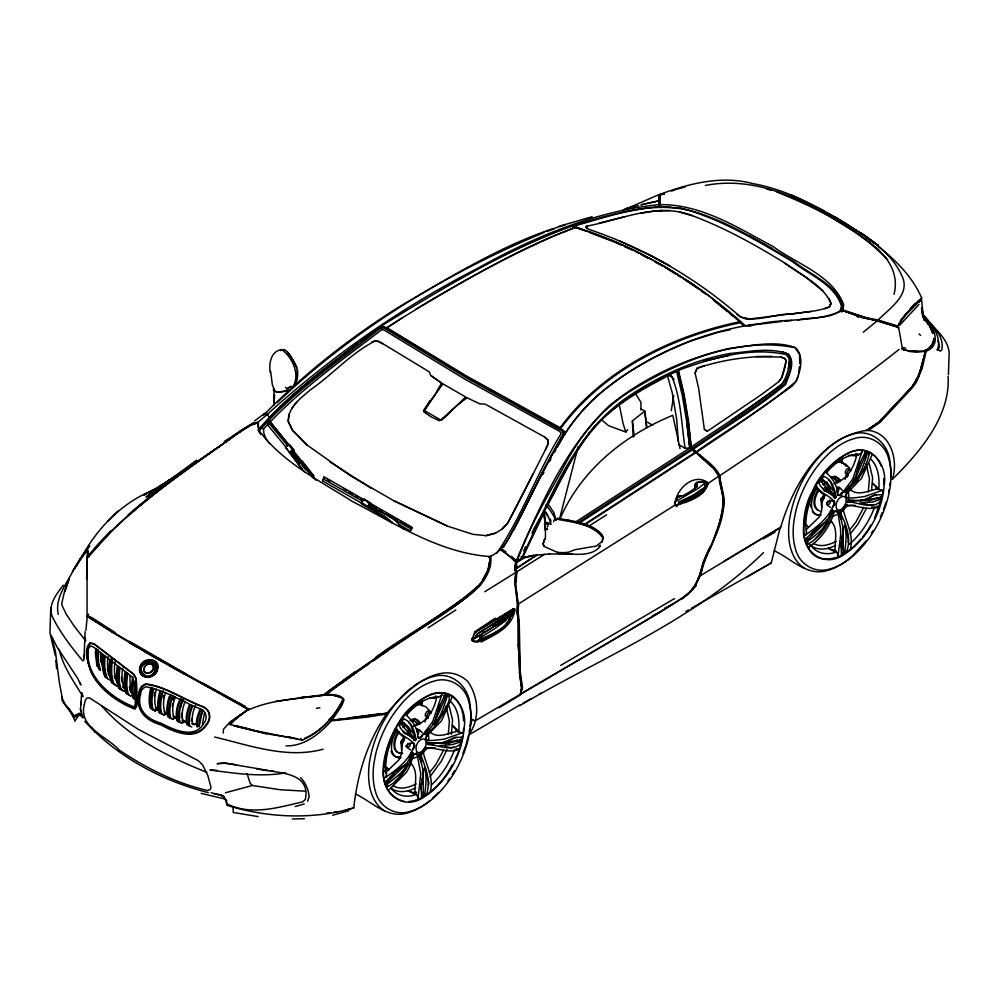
<?xml version="1.0" encoding="UTF-8"?>
<svg xmlns="http://www.w3.org/2000/svg" width="999" height="999" viewBox="0 0 999 999"><rect width="100%" height="100%" fill="white"/><g stroke="black" fill="none" stroke-linecap="round" stroke-linejoin="round"><path stroke-width="1.5" d="M86.651 579.233L87 558.104L111.601 531.281M670.254 206.893L659.49 206.568L659.015 204.62C594.393 211.363 533.478 237.175 477.197 268.544C401.286 307.492 331.106 356.556 267.882 413.836L258.354 421.965L258.354 425.749M488.836 563.973L490.197 560.264L490.197 556.48C501.66 551.198 508.204 540.147 513.586 529.258C539.235 483.054 557.692 430.169 598.563 394.568C644.655 356.156 701.435 330.731 761.088 323.501C787.662 318.144 817.706 322.415 842.244 310.402L866.033 318.444L877.222 320.791L898.638 327.31L902.085 346.928L903.608 349.85M518.444 648.801L518.306 622.589L517.107 611.688L517.919 604.058L515.209 583.079L516.108 572.265L514.922 569.393L515.934 561.351L500.786 549.188L501.198 550.661M412.737 752.809C409.165 766.383 400.974 779.62 388.199 786.375L387.45 786.388L386.476 780.843L394.83 772.19L406.406 764.16L412.737 752.809L411.775 752.447L411.076 753.708L412.337 754.432L411.675 753.109L412.737 753.396L411.775 752.447L412.475 752.572M832.766 510.314C829.182 523.888 820.991 537.125 808.228 543.868L807.479 543.881L806.505 538.336L814.847 529.682L826.423 521.665L832.766 510.314L831.805 509.94L832.367 511.925L830.731 510.988L832.367 511.925M386.513 771.79L399.175 759.602L401.573 753.571L401.96 744.717L404.882 738.298L395.979 730.531M659.79 206.93L659.802 204.171M806.53 529.283L819.192 517.095L821.59 511.076L821.99 502.222L824.899 495.804L816.008 488.036M545.417 537.937L545.466 531.331M156.581 666.957L155.682 666.645L155.644 667.757A7.118 5.682 -40.3 0 0 156.094 667.719C157.717 668.993 153.359 669.193 154.046 667.719A8.666 6.931 -40.3 0 1 155.407 667.195L156.593 667.182M419.98 754.957L421.291 756.068L419.405 756.743L419.118 755.456L420.579 756.056L422.315 761.138L420.916 761.95L419.105 756.231L419.555 754.894L421.178 755.544L426.386 770.454L428.858 782.904L427.048 793.618L421.728 797.177L420.941 787.474L423.476 772.14L419.867 756.293L419.98 754.957L421.178 755.544M129.87 676.098L130.382 690.496L131.656 693.144M156.518 666.583C154.42 666.171 153.047 666.77 156.443 665.809C149.887 693.194 126.798 657.929 153.834 661.763M156.706 668.181L156.069 664.198L153.646 661.525M85.34 640.983L85.415 637.936M146.766 664.26L146.041 662.012A24.888 19.905 -40.3 0 1 147.253 661.488A14.398 11.513 -40.3 0 0 147.665 661.326L148.464 661.525L147.74 661.713A24.888 19.905 -40.3 0 0 146.291 662.325L146.766 664.26A24.938 19.93 -40.3 0 0 147.328 664.023C150.562 657.879 147.902 665.047 146.903 662.799A19.968 15.959 -40.3 0 1 146.965 661.9M148.264 662.637C145.142 663.786 152.11 662.162 147.078 663.723A24.938 19.93 -40.3 0 1 146.516 663.948L146.441 663.686M429.333 743.069L428.309 742.719L428.921 744.854L429.333 743.069L427.709 742.844L443.456 742.769L454.97 737.462L462.025 737.225L460.589 743.83C452.185 752.235 437.662 745.029 427.435 744.005M948.413 374.613L949.025 356.755C950.573 342.27 938.098 331.606 928.833 322.215M133.966 682.379L134.191 696.703L135.29 699.437M134.703 682.841L134.915 697.177M87.75 553.508L87.974 551.261L86.713 552.122L87.974 551.261L87.338 557.38L87.562 550.299L78.684 561.288L73.089 570.791C66.309 584.14 54.733 598.401 58.229 614.373M474.6 632.954L472.052 638.848L472.44 640.921C481.506 645.666 479.17 634.815 484.14 631.505M417.982 798.85L420.754 773.713L416.945 753.471L415.197 753.558L413.399 755.519L409.265 767.22L406.268 772.564L389.098 789.759M837.999 556.356L840.708 534.602L840.496 528.259L837.637 511.75L835.214 511.051L832.529 513.449L833.753 511.963L836.962 510.976M273.988 405.182L274.413 395.267L274.313 394.617L274.076 404.483L274.413 395.267L273.364 389.248M156.756 667.282A24.888 19.905 -40.3 0 1 156.693 668.481L155.794 668.294A40.085 32.043 -40.3 0 1 154.845 668.468L154.221 668.556A24.938 19.93 -40.3 0 1 154.246 668.019L154.408 666.37L156.443 665.809M849.35 225.712C819.38 207.355 787.774 189.91 752.796 183.591C721.528 175.225 689.672 183.416 660.164 194.243L660.364 206.593L680.494 208.142M80.907 704.745L81.406 695.554M481.206 641.995C495.067 634.415 512.125 627.734 514.86 609.952L513.886 608.753L508.429 622.527L504.445 627.085L483.029 640.109L478.796 641.246L472.44 640.921L472.052 638.848L474.562 637.986L477.722 633.378L513.761 611.026L511.913 615.122L497.49 624.3M423.039 783.99L423.214 781.131M428.171 785.002L428.184 780.968L424.625 767.594C427.135 776.485 425.724 785.988 424.65 795.004L422.952 792.219M848.188 542.507L848.213 538.461L844.654 525.087C847.164 533.99 845.753 543.481 844.667 552.497L841.483 554.345L840.958 544.979L843.493 529.645L839.585 512.4L839.997 514.335M430.369 791.695C434.078 777.247 425.686 764.297 422.889 750.948L424.95 747.926C436.088 746.965 448.276 754.058 459.24 749.262M850.399 549.2C854.095 534.74 845.716 521.803 842.919 508.441L844.967 505.432C856.118 504.47 868.306 511.563 879.27 506.768M471.978 640.059L472.052 638.848L472.789 640.621M223.277 733.066L223.376 729.37L230.419 721.653L248.376 709.327L156.443 658.391L114.41 633.578L87.275 616.308L85.902 630.294M922.452 315.572C931.792 324.438 944.842 335.939 941.695 350.162L940.434 351.124L937.686 349.762C941.383 336.114 932.079 323.401 922.414 314.66M50.762 607.642L49.95 633.016L55.32 655.519M85.052 631.643L84.091 657.617M181.368 717.582L181.668 713.373M799.487 354.395L795.004 347.427C773.651 340.022 750.174 346.116 728.446 348.589C685.227 358.529 643.918 377.56 609.452 405.631C565.022 447.639 540.022 506.243 515.934 561.351L514.697 569.442L515.884 572.39C512.962 584.59 518.056 596.74 517.157 608.728M678.483 444.468L685.089 448.276L690.009 447.952L692.694 449.662L713.885 468.369L719.08 475.974L708.516 483.104C694.03 471.503 675.012 489.71 674.974 505.119L518.706 603.771L518.006 611.126L519.218 622.04L520.292 671.99L522.477 687.774L520.616 694.005L521.928 687.811L519.742 672.077L518.668 622.127L517.457 611.226L518.169 603.908L515.496 582.879L516.396 572.077L515.172 569.243L515.934 561.351M516.058 582.617L516.883 571.753L515.584 568.868L536.063 555.169M521.253 556.543L521.441 557.392L523.139 557.554L533.928 555.357L524.113 557.692L523.001 556.718L543.943 512.949L544.093 511.076C561.563 481.268 574.3 447.927 598.276 422.477C620.729 400.524 647.689 383.391 676.523 371.116L682.267 395.342L686.875 422.827L689.785 447.989L575.511 522.077M557.38 447.202L564.71 434.24L564.373 431.518L563.074 430.332L467.145 377.06L386.438 328.134L380.669 326.411L361.039 340.821M81.081 711.6L80.432 709.028L81.319 701.485M422.127 705.843L422.327 700.174M463.136 733.616L463.598 728.421M722.427 509.752C725.686 498.114 719.255 487.4 719.08 475.974M842.145 463.336L842.357 457.679M154.333 696.34L154.683 692.394M191.321 721.428L191.583 718.656M95.829 648.413L95.38 653.084L97.065 666.508M96.578 648.738L96.716 660.514L98.676 668.93M97.577 649.787L97.727 661.563L99.675 669.979M98.327 650.112L98.464 661.887L100.424 670.304M163.374 698.076L163.624 695.491M428.833 739.372L428.284 733.116M798.713 372.689L799.387 366.758M799.724 363.786L799.675 355.632M848.85 496.865L848.301 490.609M83.816 660.114L84.44 654.657M414.96 740.584L414.11 739.784C415.172 735.714 417.107 742.12 414.248 739.847L415.934 739.485L414.086 738.773L415.06 738.386L414.76 736.95L411.688 735.164L405.769 725.286L400.661 720.816L399.925 721.827M820.679 478.309L825.798 482.792L831.717 492.669L834.789 494.455L835.089 495.891L833.89 496.953L834.864 497.914L834.14 497.29C835.676 493.056 836.775 500.399 833.89 496.953L834.615 495.904L835.938 496.341C834.465 488.586 832.042 479.37 823.725 476.348C810.414 485.776 830.469 491.57 834.989 498.089M148.239 662.737L147.902 662.3M289.161 414.073L288.261 421.491L292.37 430.094L307.13 445.067L350.075 475.474L393.981 500.836L447.577 526.161L472.852 534.315L486.026 535.676L495.442 533.166L502.01 529.183L507.717 523.039L515.709 508.204L545.454 449.65L548.101 444.006L547.802 439.997L544.805 437.1L485.102 404.083L479.982 403.908L467.057 397.802L464.56 398.264L441.595 419.967L438.836 420.542L431.056 416.845L424.313 412.15L424.138 409.877L441.783 385.114L441.608 383.092L430.781 375.487L429.22 371.815L379.145 341.458L375.786 340.684C351.511 352.547 332.754 374.475 310.502 389.747C300.899 398.176 287.887 407.13 288.261 421.491L292.357 430.094L307.13 445.079M102.647 654.557C101.773 661.987 101.948 670.142 105.02 677.035M103.397 654.919C102.522 662.349 102.685 670.516 105.769 677.397M104.42 655.918C103.546 663.348 103.696 671.515 106.806 678.396M506.568 618.081L512.599 613.998L513.761 611.026L513.074 611.5C509.977 611.276 480.257 631.98 499.35 623.975C503.334 619.243 515.571 617.195 513.124 608.99L513.886 608.753L476.461 631.568L473.988 634.69M105.17 656.281C104.283 663.711 104.458 671.865 107.542 678.758L110.102 680.119M385.277 777.497C397.49 769.355 410.302 759.153 414.597 744.58C410.177 738.111 401.099 736.3 396.828 729.357L396.303 729.445M805.294 535.002C817.507 526.86 830.331 516.645 834.615 502.085C830.206 495.604 821.128 493.793 816.857 486.85L816.333 486.95M448.289 734.465L449.388 721.116L446.803 709.327M451.336 734.377L452.584 720.142L449.188 706.206M868.306 491.97L869.405 478.621L866.832 466.82M871.565 490.409L872.614 477.634L869.217 463.698M296.179 383.778L297.565 369.892M296.179 381.556C300.886 370.492 293.694 360.676 287.45 352.235M109.678 660.451C108.704 667.807 108.704 675.898 111.676 682.767M112.238 662.175C111.251 669.517 111.264 677.622 114.223 684.49M172.303 706.33L172.665 703.783M202.372 724.013L204.558 712.774M221.141 795.291L223.963 797.202L226.024 800.624L226.923 805.294C267.57 817.906 312.712 819.954 353.771 807.904C357.317 774.3 367.682 740.996 387.063 713.174C404.42 692.307 440.272 656.418 467.732 681.418C478.521 696.503 480.207 718.855 469.255 734.065M156.256 667.832L153.971 668.306M199.425 725.599L201.573 714.385L203.234 710.426M422.777 752.846L423.938 749.337L426.935 747.614L422.777 753.721M696.902 487.437L696.59 482.492L694.73 484.615L694.954 488.374M842.794 510.352L843.968 506.843L846.965 505.119L842.806 511.226M678.284 504.895C688.91 500.624 706.468 496.54 707.429 482.829L702.085 481.506L696.59 482.492M421.453 796.84L427.048 793.618M841.483 554.345L846.315 551.735C852.147 539.735 845.841 523.226 840.009 512.462L841.32 513.561L839.585 513.786L840.609 513.561L842.344 518.643L840.946 519.455L839.809 515.546M671.278 410.676L673.738 395.442M525.524 557.08L516.545 562.699L515.734 562.312L521.341 558.628C549.35 500.736 573.039 433.541 628.796 396.178C659.44 375.774 693.418 360.002 729.832 353.484C748.988 351.848 769.754 346.965 788.336 354.046C795.903 362.724 788.773 375.287 785.626 384.465C756.842 408.741 723.763 427.847 692.944 449.5L691.433 446.915C722.015 425.674 754.37 406.481 783.154 382.879C786.725 375.187 790.646 366.071 788.773 357.505L786.463 354.657C750.599 346.528 712.275 357.954 678.483 370.267L676.523 371.116L678.471 370.267L684.128 394.443L688.623 421.878L691.221 447.739L714.123 468.206L719.317 475.811L723.601 499.7L722.776 509.265L718.356 526.985L712.025 544.243L703.521 562.112L700.099 575.861L695.366 585.864L689.685 592.057L681.63 598.638L659.215 612.762L475.049 720.928L472.34 719.392L470.129 725.923M788.311 368.868L789.597 361.039M119.293 667.394C118.119 674.587 117.857 682.554 120.592 689.385L123.764 691.096L125.687 689.922M426.511 794.417L426.66 793.531M842.632 534.315L842.644 548.638L844.667 552.497L846.69 551.036M117.37 666.121C116.196 673.314 115.934 681.281 118.669 688.111L123.764 691.096M118.107 666.52C116.945 673.726 116.671 681.693 119.418 688.523L121.841 689.822M120.03 667.807C118.869 674.999 118.606 682.966 121.329 689.797M180.931 706.243L181.368 703.758M462.662 736.3L460.027 747.202M882.691 493.806L883.166 491.108M469.105 731.992L469.642 729.145M553.696 521.778L554.045 519.955L556.056 518.956C571.928 522.477 592.919 523.389 602.822 537.999L602.522 541.058L596.428 546.016L575.149 549.662L568.394 552.26L563.174 552.659L557.592 552.459L544.08 546.453L543.106 543.956L544.093 539.959L545.454 538.486M888.598 492.345L889.135 489.498M125.15 671.703C123.851 678.708 123.389 686.538 126.011 693.256L129.146 694.917L128.409 694.467M125.886 672.14C124.6 679.158 124.126 686.975 126.736 693.693M127.135 672.939C125.837 679.944 125.387 687.774 127.984 694.492L131.131 696.153L130.382 695.704M127.872 673.388C126.573 680.394 126.111 688.211 128.721 694.929M156.331 669.805L156.493 665.084L155.432 663.099M154.258 661.675C143.631 659.69 153.484 659.877 156.019 663.199C159.753 668.618 155.02 675.886 149.013 676.897M363.886 504.47L322.615 480.969L324.188 476.86L411.625 527.035L412.063 528.034L410.339 531.031L398.726 524.375M678.009 504.645L675.861 505.169L674.837 502.897L677.472 496.828L683.204 495.554L690.384 491.545L696.216 487.275L697.265 485.114L694.73 484.615M894.03 294.393C903.583 255.507 857.879 234.528 831.268 217.345C793.768 194.768 749.874 176.711 705.356 185.452M410.339 531.031L411.625 527.035M421.116 785.039L421.653 782.342M422.19 779.632L422.727 776.922M157.43 667.682C156.693 677.172 143.119 677.909 151.349 675.873A8.504 6.856 -44.3 0 0 156.806 670.029C158.354 666.271 156.306 661.613 152.11 661.001M270.217 372.44C268.756 363.524 270.854 350.936 281.693 349.625C292.62 357.18 300.924 375.924 292.307 387.45L290.821 386.426L286.85 388.911L285.514 387.25M399.175 725.499L403.696 718.855C412.025 721.877 414.435 731.081 415.909 738.835L414.947 738.823L415.259 740.471L414.248 739.847L414.835 740.421C409.94 734.352 392.407 728.758 402.834 719.13L403.696 718.855M819.205 483.004L823.725 476.348M385.764 777.534L386.625 773.563L384.902 771.253M805.793 535.039L806.655 531.056M132.867 676.748C131.406 683.703 130.769 691.495 133.229 698.251L135.602 699.512M133.279 678.696C132.168 685.202 131.593 692.457 133.953 698.713M107.967 656.743C107.043 663.361 107.405 670.953 110.427 676.997M413.074 756.056L413.636 753.633M707.467 484.715L702.959 492.519M115.272 661.413C113.786 668.306 114.136 676.298 117.108 682.729M201.099 716.258L202.173 711.763M869.355 454.046L865.421 452.172L869.205 453.184L869.355 454.046L864.897 468.206L857.304 480.494L845.142 492.107L854.944 479.757L859.552 463.998L865.334 451.96M691.433 446.915C700.024 457.305 713.636 462.999 719.842 475.661C720.341 486.975 726.473 497.639 723.338 509.19C720.716 532.804 705.244 552.072 700.836 574.974L700.099 575.861L780.669 527.297C792.956 485.839 820.254 436.8 867.007 430.319L879.27 421.99L911.862 387.038L918.768 375.874L925.549 351.074L909.54 351.074L902.397 349.238M717.981 527.497C723.388 512.387 725.187 496.116 719.43 480.894M313.074 474.987L312.687 477.21L313.761 476.136L313.074 474.987L301.923 460.814M146.753 662.075L146.653 662.1A7.118 5.682 -40.3 0 0 146.778 662.487L147.989 662.012A3.172 2.535 -40.3 0 0 147.54 662.137L147.365 662.225A4.033 3.222 -40.3 0 1 146.915 662.412L147.665 661.738M146.803 662.549L148.302 662.137M559.552 518.931L578.134 446.728M489.473 563.386L487.549 570.779L482.492 579.982M858.316 467.569L856.155 475.824L852.971 481.843L856.518 475.936L866.47 452.734L865.259 452.16L867.494 453.059C863.998 463.049 861.3 473.988 854.47 482.317L865.958 466.021M150.974 687.25C149.276 693.943 148.214 701.498 150.325 708.166L153.309 709.727L151.049 708.541C148.951 701.872 150 694.317 151.711 687.624M153.047 688.448C151.336 695.142 150.275 702.684 152.385 709.352L155.369 710.913L158.341 709.19L156.081 708.004C153.921 702.147 154.72 695.104 156.368 689.173M153.771 688.823C152.06 695.516 151.011 703.059 153.122 709.727L155.369 710.913M902.584 349.288L910.539 351.636L917.694 352.123L925.474 351.323L924.862 350.524C930.007 348.838 933.453 343.881 933.915 338.574C933.466 343.881 930.007 348.838 924.849 350.537L925.474 351.323L918.893 375.649L911.862 387.025M122.727 668.219C121.566 674.625 121.503 682.03 124.213 688.036M147.827 661.725L148.526 662.449L148.501 661.425M152.597 664.36L152.884 664.273A5.882 4.708 -40.3 0 1 153.234 664.61L154.183 662.349L152.772 663.373L152.672 661.563L151.661 663.673A5.882 4.708 -40.3 0 0 151.286 663.486L152.447 661.288A8.192 6.543 -40.3 0 1 152.884 661.488L152.897 662.936M153.059 661.588L151.423 663.561M443.681 695.866L445.404 694.68C453.921 695.054 446.303 705.669 444.867 710.701C440.222 718.156 432.779 732.217 424.363 733.953L425.586 734.515L424.862 733.728L426.411 733.728L425.025 732.454M432.954 743.219L449.063 743.131L456.73 741.021L457.055 739.822M854.295 500.786L869.093 500.636L876.76 498.513L877.072 497.315M465.946 744.967L468.306 736.275M159.715 691.77C157.942 698.338 156.831 705.806 158.928 712.374L161.925 713.923C159.528 707.454 160.876 699.874 162.575 693.306M160.427 692.157C158.666 698.738 157.542 706.206 159.653 712.774L164.073 715.059L167.095 713.323L164.81 712.175C162.612 706.031 163.436 698.588 165.622 692.494M396.503 730.506L396.828 729.357M816.533 488.012L816.857 486.85M881.967 497.839L874.562 518.206M244.455 712.312L229.071 724.287L255.245 730.656L302.297 740.172C319.78 732.392 334.603 717.132 342.844 700.012L342.395 698.638C332.904 691.72 319.942 696.952 309.265 696.54M342.195 702.309L342.844 700.012C334.927 715.946 321.416 731.63 304.633 738.261M512.937 613.611L513.349 611.438M834.864 497.914L834.615 495.904M449.325 696.553L449.175 695.679M809.128 547.265L810.114 544.393M868.955 454.021L869.205 453.184M691.32 608.316L771.265 562.924L780.144 527.759M153.883 663.823L152.922 664.397L153.509 662.874L151.86 663.623L152.397 662.15L151.136 663.461M704.707 486.638L706.293 487.537L704.832 487.175L693.031 495.192L679.045 502.01L678.646 503.821C688.186 499.912 700.212 495.766 706.156 486.975L705.182 484.602M426.198 739.497L426.885 740.634L425.899 737.811L427.247 734.29L426.061 737.974L426.885 740.634L434.103 740.371L444.293 739.123L463.074 732.579M846.228 497.002L846.915 498.126L845.928 495.317L847.264 491.783L846.078 495.467L846.915 498.126L854.133 497.864L864.322 496.615L883.104 490.084M858.665 466.183L860.439 461.526M705.157 489.148L705.993 485.039L706.73 486.525L707.379 485.227L706.393 487.275L705.319 486.65M478.908 640.908L477.847 640.796L478.533 641.67L477.847 640.796C489.535 637.537 507.917 629.133 510.739 615.409M68.107 581.118L64.685 591.858L69.406 578.109L64.61 591.133L61.713 603.608L62.313 606.031L66.234 614.173L74.213 626.136L85.739 640.871M169.355 696.278C167.357 702.697 165.921 710.014 167.732 716.583L172.839 719.292L175.899 717.619L173.701 716.458C171.778 710.301 172.939 702.996 175.325 697.052M171.566 697.389C169.568 703.808 168.119 711.126 169.93 717.694L170.642 718.181C169.043 710.838 169.83 702.185 173.639 695.554M601.848 542.494L603.196 536.713C593.681 522.44 573.126 521.441 557.667 518.181M152.722 662.437L152.51 663.074M445.629 744.292L446.553 741.458M448.776 744.043L449.65 741.345M511.913 615.122L513.424 610.839M868.805 501.535L870.104 497.49M516.958 561.825C528.908 526.735 548.526 494.892 566.096 462.437C581.093 434.89 601.373 410.089 627.784 392.769C676.573 362.113 737.162 335.989 795.579 347.814C804.395 356.443 800.424 371.216 796.178 381.131C765.646 408.191 729.195 428.271 696.028 451.96L695.804 452.659L734.752 426.673L792.12 386.076L796.028 381.543L798.376 375.649M921.49 367.694L915.658 381.793M462.849 753.658L465.434 746.415M883.391 509.702L885.976 502.46M154.683 666.808L156.156 666.658A3.172 2.535 -40.3 0 1 156.131 667.095L156.106 667.27A4.033 3.222 -40.3 0 0 156.094 667.719L155.432 667.569A19.968 15.959 -40.3 0 0 156.356 667.17L156.606 667.469A19.968 15.959 -40.3 0 1 155.682 667.869L155.057 667.719M458.029 752.659L459.528 748.563M307.592 801.161L309.141 796.915C308.491 789.884 305.756 782.629 300.549 777.709M718.106 527.147L711.625 544.805L703.071 562.649L699.587 576.361L694.642 586.575L689.56 592.045M407.892 743.406L406.98 745.841L407.892 747.24L409.69 746.203L410.589 743.768M827.909 500.911L827.01 503.346L827.909 504.745L829.707 503.696L830.619 501.261L829.707 499.875M445.304 694.455L444.755 695.204M189.398 704.907C187.15 711.013 185.277 718.006 186.676 724.45M191.746 705.931C189.51 712.037 187.637 719.03 189.036 725.474M190.097 705.381C187.862 711.488 185.989 718.481 187.387 724.924L189.46 725.998M192.457 706.405C190.21 712.512 188.336 719.505 189.735 725.948L191.808 727.022M446.328 705.881L444.368 710.489L434.453 724.824C441.283 716.495 443.981 705.556 447.465 695.554L445.229 694.655L448.926 696.515M866.358 463.386L864.897 468.206M937.774 348.389L937.686 349.762M442.02 694.105L432.729 721.553L420.504 737.961L417.694 737.162L418.981 738.136L420.292 737.637L422.565 734.839L420.292 737.637L417.982 737.487C417.732 728.945 412.937 721.053 406.356 715.334L406.331 714.71M877.634 244.905L878.296 245.517L861.987 233.616M862.05 451.61L852.759 479.058L840.521 495.454L837.724 494.667L839.01 495.641L840.309 495.142L842.594 492.345L840.309 495.142L837.999 494.992C837.761 486.438 832.966 478.546 826.385 472.839L826.36 472.215M498.538 625.312L505.969 620.204L495.604 628.084L479.707 638.099L481.743 634.215M705.631 488.311L706.156 486.975L704.457 486.001M454.632 749.537C449.587 762.786 441.995 775.224 431.493 784.839M756.28 356.556L780.868 357.068L784.989 358.591L786.126 360.851L785.077 367.207L781.867 377.422L778.92 381.568L761.288 394.68L707.217 431.343L704.345 429.158L698.588 388.074L695.092 373.014L697.04 368.256C720.978 360.127 746.515 356.218 771.802 356.418M695.092 373.014L697.04 368.256L704.695 365.472M112.5 659.34C109.603 667.132 110.652 676.485 113.474 684.115L116.746 685.826L118.669 684.652M111.451 658.378C108.529 666.158 109.603 675.524 112.425 683.154L114.935 684.49L114.186 684.103M831.093 510.564L829.42 514.572L829.857 515.959L831.118 511.413M152.073 663.91L153.759 663.174M200.15 708.903C198.214 714.485 194.992 721.266 197.215 727.11M200.849 709.415L197.802 719.342L197.265 726.323M202.522 709.914L199.488 719.842L198.938 726.81M510.676 615.359C506.805 629.62 489.922 634.852 478.071 640.184M919.18 302.36L920.491 299.263L917.432 301.561M173.202 699.962L174.613 696.628M447.04 749.437L441.358 761.176L430.157 776.51M866.558 508.141L857.941 524.15L850.174 534.003M824.662 308.716L829.457 306.83L830.956 303.409C822.577 283.928 800.224 275.1 784.315 262.749C754.969 244.618 724.612 227.809 692.27 215.647C657.629 201.985 621.39 219.58 587.375 226.036L586.113 226.985L587.375 228.546L590.958 230.07C645.941 248.938 696.877 278.709 740.571 316.995C757.317 322.864 775.773 313.062 793.006 313.973C805.157 311.875 817.931 311.526 829.457 306.83L830.968 303.409L828.97 298.351M829.457 306.83L830.956 303.409M443.643 749.949L435.776 764.735L429.333 772.751M863.673 507.442L855.793 522.24L849.362 530.244M490.197 556.48C492.145 579.707 470.129 595.254 453.284 606.893C409.94 635.139 366.733 663.673 325.337 694.73L326.136 695.242L326.71 693.943L357.105 671.952M523.701 550.986L525.549 546.815M880.369 516.858L882.254 512.587M706.305 486.476L707.916 483.753L706.006 486.313M98.901 544.567L87.063 558.079L87.063 615.746C139.46 649.637 195.08 678.708 249.4 709.477C272.839 699.263 299.113 698.913 324.088 694.992C370.179 659.79 419.767 629.557 467.045 596.091C479.12 586.875 491.146 573.214 489.647 557.017L489.647 557.954L489.36 556.493C439.398 552.822 395.542 523.863 352.135 501.311C319.355 480.469 282.392 462.387 258.928 430.344L257.842 422.827L250.799 425.262M455.144 759.377L457.53 754.033M87.013 616.633L88.624 614.098M400.212 721.353L400.562 720.566L401.586 721.141L407.854 726.261L414.46 735.014L410.664 724.837L408.616 722.377M841.77 311.563L842.357 310.314L866.445 318.281L877.634 320.479L897.726 326.586C903.471 315.622 912.424 306.181 921.74 298.114C912.649 277.173 896.203 260.452 878.346 246.703M846.103 491.67L844.879 491.233L846.44 491.233L845.641 490.072L844.879 491.233L845.616 492.007L844.38 491.458L845.142 492.107M440.409 704.02L435.027 720.766M422.415 753.671C423.963 748.288 430.457 747.377 435.239 747.864M842.444 511.176C843.98 505.781 850.486 504.882 855.269 505.369M185.202 701.523C182.68 707.267 181.231 714.372 182.904 720.466L185.027 721.578L181.968 723.239L179.845 722.127C178.521 714.897 179.708 706.468 183.604 700.087M847.127 477.21L848.313 475.087L845.466 473.376A3.297 1.898 -60 0 1 845.454 471.441L846.565 469.418A2.772 1.598 -60 0 1 848.151 468.481L849.275 469.193A3.297 1.898 -60 0 1 849.425 469.755M512.225 614.797L513.848 611.513L499.2 621.902L493.007 624.313L493.406 626.423L496.091 624.75M545.442 449.662L548.089 444.006L547.789 439.997L544.805 437.112M513.648 530.344L540.034 477.41L562.774 434.64L562.325 431.006L466.383 377.859L385.676 328.946L383.616 327.834L379.57 328.871C338.361 361.426 293.743 391.059 259.166 430.994M444.805 695.117L439.523 706.493L434.915 722.252L425.124 734.615M711.763 544.418C699.625 561.7 702.297 587.375 681.63 598.463C628.808 631.693 574.3 662.2 520.616 694.005M675.386 504.895L674.8 504.133L675.586 501.598L677.909 497.002L681.468 495.941M195.454 705.619C192.869 711.238 191.259 718.231 192.795 724.287M533.191 532.654L544.105 511.076L545.304 529.283M531.943 532.966L535.352 526.098M532.942 474.15L507.717 523.039L502.022 529.17M435.264 720.841L446.441 695.229L445.404 694.68M322.615 480.969L324.188 476.86L324.625 477.909M706.243 487.537L708.516 483.104M417.744 734.39L418.956 732.055L418.394 730.269M837.774 491.895L838.973 489.56L838.423 487.774L836.663 488.336M542.557 474.887L543.943 472.24M549.537 461.638L550.924 458.978M480.656 636.95L482.48 633.503M452.472 764.647C444.68 778.883 433.591 792.344 418.544 799.163M542.182 514.735L544.105 511.101L544.755 520.129L544.105 511.101L536.088 524.837M395.766 730.993C388.936 743.855 384.603 758.628 386.051 773.276M815.783 488.499C808.965 501.361 804.62 516.121 806.081 530.781M544.018 511.351C564.697 473.389 582.13 431.456 618.631 405.569C636.663 391.77 656.83 381.893 676.523 371.116M705.369 487.025L705.956 485.926L704.72 485.202M806.106 539.073L806.505 538.336L806.006 539.148L808.228 543.868M414.235 744.555L414.735 746.428L413.761 748.201L413.936 743.431L409.927 743.144L406.68 745.579L406.98 747.477L410.614 749.887M559.752 519.443C580.694 470.292 624.263 435.227 672.802 415.284L680.069 448.676M834.252 502.047L834.764 503.933L833.79 505.706L833.953 500.936L829.957 500.649L826.697 503.084L827.01 504.982L830.631 507.392M163.137 690.596C159.553 697.414 159.141 706.206 161.076 713.511M784.864 379.832L780.793 385.389L730.843 420.542M848.326 500.224L848.588 501.835L853.433 502.347L853.858 500.462L848.326 500.224L848.95 502.347L847.464 501.51L848.139 502.022L848.888 500.586L863.486 500.262L874.999 494.967L882.055 494.717L880.619 501.336C872.189 509.815 857.716 502.422 847.464 501.51L849.063 501.048L848.95 500.249L847.352 500.974L848.488 502.335M554.457 452.385L555.919 449.787M412.512 749.612L413.449 747.964M674.837 502.897L675.124 501.411M832.542 507.117L833.478 505.469M679.045 502.01L678.209 503.471L693.418 496.178L703.159 490.047L705.881 487.487L704.832 487.175M841.57 311.913L842.257 310.489L858.528 316.183L877.359 320.716L896.165 326.573M424.95 747.926L422.889 750.948M844.967 505.432L842.919 508.441M472.315 639.847L475.886 636.9M72.44 571.478L84.053 553.109M423.214 795.042L423.613 794.38M843.643 551.873L842.382 552.609L843.406 553.234L842.794 526.161L843.019 533.066L840.883 546.728M437.1 390.721L441.608 383.117L430.781 375.487M564.71 434.24L565.409 433.067C594.043 388.773 641.745 360.577 689.735 341.458M479.707 638.099L480.681 636.5M171.441 694.455C167.645 701.061 166.833 709.702 168.431 717.007L170.642 718.181M388.199 786.375L385.976 781.643L386.476 780.843M73.901 569.505L83.304 554.895L73.889 569.517M452.21 774.437L454.695 770.491M868.006 529.732L871.116 524.775M871.415 533.241L873.064 530.619M430.007 400.574L424.138 409.89L424.3 412.15M385.976 781.643L386.463 780.881M419.468 757.18L421.004 754.757M180.569 698.588C176.673 704.969 175.487 713.398 176.823 720.629L179.645 722.202L177.522 721.091C176.199 713.86 177.372 705.431 181.281 699.05M182.892 699.625C178.996 706.006 177.81 714.435 179.146 721.665L181.256 722.776M152.447 664.123L153.509 662.874M153.259 663.96C153.896 663.336 152.485 663.411 153.396 664.31M434.478 721.977L432.942 724.35L434.665 722.04M84.366 552.247C100.162 525.237 123.364 502.297 152.622 490.347L143.868 495.092L165.647 482.717L146.054 497.09L169.755 479.52M153.159 664.585L154.658 662.712A8.192 6.543 -40.3 0 0 154.271 662.449L152.772 663.373M152.909 662.799L154.146 662.212A6.119 4.895 -40.3 0 1 154.445 662.424L153.446 663.848M148.451 663.161L147.815 663.398M396.953 730.656C391.046 737.899 387.038 757.717 400.686 757.904M398.451 731.63C393.394 737.262 390.384 753.858 401.798 752.921M399.313 732.13C394.243 737.761 391.233 754.357 402.659 753.408M416.571 731.093L417.482 729.707L419.155 729.607L422.29 732.729M816.97 488.161C811.076 495.392 807.055 515.222 820.716 515.397M818.481 489.135C813.948 495.129 810.401 508.279 820.117 511.101M819.342 489.622C815.459 495.329 812.075 504.807 817.906 510.302M836.6 488.598L837.499 487.212L839.172 487.1L842.307 490.222M427.609 718.593L428.284 717.582L426.573 716.595L425.062 721.915M846.603 474.1L845.092 479.42M337 710.601L340.347 705.531M426.61 736.113L441.546 720.729L452.048 697.265M846.64 493.618L861.563 478.234L872.065 454.77M78.846 560.764L84.965 551.573M846.54 551.91L847.077 551.111M547.165 526.972L548.164 525.486M503.471 547.365C525.237 510.526 541.133 470.367 563.698 433.866L563.948 432.018L560.114 427.697L467.145 376.411L386.875 327.684L382.642 326.598L379.445 327.272M830.569 494.355L831.717 492.669M404.37 736.787L400.986 741.758L401.635 750.124M406.918 733.054L409.453 729.32M414.523 738.973L414.11 739.784L413.636 738.623L414.76 736.95M919.979 300.936L921.003 299.588L905.456 315.284L898.975 323.589L897.776 327.672M821.665 507.629L821.016 499.263L824.4 494.28M826.947 490.546L829.482 486.813M834.789 494.455L833.89 496.953M845.678 494.967L847.14 492.832M835.514 217.295L862.237 233.978L878.296 245.517L863.198 234.94M154.321 663.848L154.408 662.512M460.302 744.742L462.025 737.225M880.331 502.247L882.055 494.717M74.688 721.166L79.246 714.635L83.591 717.657M834.09 512.062C830.032 526.123 821.752 538.249 809.44 546.703M544.954 538.736L543.119 543.956L544.093 546.453M778.908 381.568L781.867 377.422L786.138 360.851L784.989 358.604L780.868 357.068M63.299 585.214C56.219 594.393 46.653 606.206 53.097 618.294C61.026 633.741 71.753 647.614 82.842 660.926M825.911 521.49L827.259 519.617L823.563 524.363L806.717 540.546L805.718 539.935L806.106 541.183M147.552 662.974L148.239 663.811M862.974 536.75L867.232 530.968M447.939 780.818L449.737 778.371M866.158 540.771L852.434 555.894A68.157 39.348 -60 0 1 827.022 570.579C806.88 576.673 790.871 558.204 774.15 550.736M560.114 427.697C602.472 370.292 671.066 335.914 739.797 321.753L742.756 325.224M560.551 428.646C602.909 371.241 671.503 336.863 740.234 322.702M154.046 667.719L154.308 668.019A8.666 6.931 -40.3 0 1 155.657 667.494L154.733 667.295M151.224 663.461L152.397 662.15M456.73 741.021L459.89 741.071L460.277 739.36M876.76 498.513L879.919 498.576L880.306 496.865L881.355 497.452L860.189 500.611L865.971 499.338L871.852 496.291M817.17 528.633L811.163 535.064M697.976 495.579L699.325 493.843M151.573 662.924L152.672 661.563A8.192 6.543 -40.3 0 1 153.147 661.8L152.884 661.488M419.555 756.28L420.841 755.207L419.555 754.894L420.067 756.743L419.105 756.231L420.067 756.743M292.045 407.967L297.202 401.498M411.326 529.27L412.063 528.034L400.449 521.378M445.929 708.516L444.867 710.701M695.529 452.847L584.865 524.737M151.698 663.024L151.411 663.373A5.882 4.708 -40.3 0 0 151.024 663.186L150.961 663.161M384.203 327.06L379.632 327.597C337.15 358.466 293.569 389.523 259.078 429.458M921.74 298.114L918.993 301.76M900.336 320.654L904.095 316.096M840.421 512.724L839.585 512.4L841.32 513.561M601.873 420.03L608.616 425.724L625.774 432.043L627.697 429.732M404.695 737.299L400.986 741.758L403.758 740.921M408.404 732.841L410.252 730.619M821.877 502.022L821.016 499.263L824.724 494.805M827.497 491.458L830.281 488.124M496.79 553.271C522.165 516.008 537.05 472.465 560.851 434.078L560.689 432.342L558.703 430.869L465.109 379.308L384.578 330.344L382.817 329.658L380.994 330.232C340.422 361.313 297.989 391.046 263.524 429.095L263.836 433.216L265.921 438.911L269.543 443.618M258.067 430.382C286.476 395.816 323.813 370.254 358.591 342.657M286.126 447.327L267.545 424.85L269.68 421.091L313.761 476.136L312.562 476.985L292.257 451.411M371.066 508.528L368.419 507.205L368.007 505.819L370.492 502.922L364.298 499.225L361.251 502.609L361.65 504.008L385.801 518.056L392.345 523.201M368.419 507.205L371.004 504.195L370.492 502.922M91.546 552.971L98.639 544.792M406.73 714.872C414.697 705.681 425.474 697.115 438.136 696.74L435.452 696.216M826.76 472.377C834.727 463.186 845.491 454.607 858.166 454.245M899.849 325.075L918.955 304.458M861.126 538.861L853.596 546.74L846.141 552.522M588.623 433.441L598.276 422.477M85.926 550.486L89.823 546.091M84.828 552.609L87.8 549.263M421.99 751.585L423.638 749.737M905.044 314.96L907.055 312.737M910.077 309.403L916.37 302.685M142.77 664.984L144.256 663.361M405.956 764.223L386.688 783.041L385.689 782.429M696.166 585.689L690.022 592.37L681.955 599.038M912.112 386.576L879.27 421.99L867.007 430.319C890.596 431.605 898.763 459.915 892.344 479.358C919.192 452.784 950.561 416.783 948.088 376.311M142.72 664.922L146.953 661.625M675.861 505.169L676.523 505.119M910.514 308.541L914.46 304.32M820.229 478.858L819.567 479.57L832.979 494.73L823.888 490.309M80.07 715.509L80.919 714.61M515.734 573.651L516.108 572.265M894.829 405.257L878.87 422.127L866.358 430.619M847.214 502.759L849.05 500.824M326.71 693.943L325.337 694.73C331.431 694.28 338.673 694.155 343.481 698.601L343.943 700.324L341.558 706.156L331.918 720.229C320.155 733.466 304.795 746.228 286.039 745.891M111.064 530.619L97.964 544.343L87.35 557.367M425.349 733.391L424.925 732.692L427.584 729.957M263.324 415.384C304.683 373.089 351.698 336.351 401.91 305.157C450.849 276.81 499.45 246.528 553.384 228.496M699.525 455.594L698.463 455.02L713.736 468.519L718.98 476.236M87.275 616.321L114.66 633.391L104.071 626.635M392.869 773.888L405.894 763.985M812.899 531.393L825.099 522.29M280.694 350.612L281.693 349.625M739.797 321.753L709.577 296.303L692.657 284.003L664.135 266.221L634.228 250.262L614.635 241.483L576.011 227.185L553.958 235.964M600.087 546.49C591.258 557.017 575.824 553.771 563.761 554.045L572.127 554.158L561.5 554.07M518.394 645.666L518.419 622.265L517.207 611.376M432.417 798.401L438.524 792.432M277.11 402.672C353.933 329.533 446.291 273.064 543.993 232.542M477.46 586.376C446.615 614.16 408.728 632.779 375.499 657.492M763.486 552.634C694.305 620.491 602.022 657.08 519.642 705.731M267.545 424.85L270.379 422.252L269.68 421.091L269.156 423.326L287.737 445.766M660.177 194.78C658.466 196.141 660.651 209.178 659.864 204.957L660.302 204.633C701.585 204.283 737.899 227.76 773.039 246.528C796.852 264.023 832.916 275.249 843.78 305.02L842.557 309.852L866.832 317.794L878.059 320.042C889.535 308.266 911.612 294.455 901.647 275.349C893.343 256.905 877.06 243.856 860.639 232.879M111.576 531.243C151.611 491.983 199.026 461.8 244.043 428.796M475.087 589.76L478.509 586.638M515.172 569.243L537.237 555.069M849.237 544.38C860.876 534.477 869.28 521.241 874.649 507.03L871.615 506.993M474.313 632.042L495.279 618.181M450.299 412.275L441.595 419.955L438.836 420.529M394.443 774.675L386.75 781.418L386.076 783.678L387.088 784.302C394.555 778.296 403.121 772.539 407.817 763.96L398.489 777.921L395.129 781.131M283.067 350.287L283.991 349.475C290.784 352.834 293.044 361.613 296.953 367.657M815.159 538.623L818.506 535.414L827.846 521.453C823.139 530.044 814.585 535.801 807.105 541.808M230.457 723.201L239.036 715.871L248.938 709.165L239.036 715.871L230.457 723.201L233.666 721.49M128.958 515.147C159.665 488.311 192.994 464.735 226.398 441.421M426.411 733.728L424.925 732.692M128.247 514.735C157.392 489.572 188.549 466.82 220.704 445.654M863.261 332.255L877.359 320.716L898.638 327.31L897.626 327.023L897.764 327.66M899.013 349.438C841.87 395.042 780.506 434.965 719.842 475.661M633.154 437.1L632.379 420.929L644.78 411.076L640.846 408.828M705.781 482.317L698.089 488.511L677.334 500.649M704.295 560.476L703.521 562.112M254.57 420.954L264.26 413.686L267.02 414.622M598.813 546.391L600.399 545.167M586.113 226.985L587.375 226.036L586.113 226.985L587.387 228.534M146.778 496.79L196.491 460.214M226.81 441.483L234.253 435.914M413.848 726.248C426.548 722.339 433.603 711.076 436.538 698.264L436.039 696.415M833.878 483.753C846.578 479.845 853.633 468.581 856.568 455.769L856.056 453.921L858.466 454.907L862.174 452.172M275.524 701.41L323.751 694.73L355.045 671.827M401.748 724.799L404.145 723.014M402.672 727.047L404.495 725.686M403.521 727.534L405.357 726.173M409.14 765.696L411.6 763.86M821.765 482.305L824.175 480.519M822.689 484.54L827.272 482.03M823.551 485.039L825.386 483.678M829.158 523.189L831.63 521.366M300.175 463.524L290.796 453.134L290.135 451.635L293.319 449.275L289.323 444.48L285.527 447.202L301.885 468.943M442.145 694.68L438.436 697.414L435.651 696.665M290.796 453.134L294.131 450.686L293.319 449.275M459.265 403.521L467.057 397.802M239.785 431.63L250.349 425.337M340.11 684.153L356.406 672.277M330.382 691.358L326.136 695.242M233.454 436.201L251.311 424.825L258.129 422.502M698.913 454.745L700.324 455.144M678.059 371.004L683.753 395.217L688.299 422.664L691.221 447.739L690.009 447.952L693.418 449.175M213.973 450.249C168.606 481.868 122.914 514.522 87.225 557.255L88.998 556.705M780.669 527.297L723.613 561.513M328.072 691.583L339.385 683.778L329.62 690.421M358.366 671.078L369.705 663.286M372.227 661.55L379.782 656.355M382.305 654.62L388.611 650.287M391.121 648.551L459.802 601.91M868.019 430.631L880.119 422.315L912.399 387.674L916.27 382.392L922.227 368.169L926.198 351.173C943.868 344.705 931.792 322.889 922.352 314.26M213.699 450.149C228.883 441.246 241.171 427.16 258.354 421.965M376.648 658.141C409.99 633.366 448.151 614.872 478.958 586.8C485.939 578.184 492.395 567.669 490.634 556.081M143.931 651.336L248.376 709.327L245.929 710.614M384.752 771.141L387.275 769.455M386.875 327.684C439.947 293.694 494.855 262.138 552.534 236.601M386.438 328.134L401.66 318.182M178.821 473.776L159.965 486.101L165.647 482.717M181.331 472.127L183.853 470.492M155.844 666.096L155.095 666.533L155.657 667.507M771.29 562.924L747.165 576.947M224.375 441.408L253.659 422.54M428.034 627.847L455.856 609.952M524.562 556.643L515.734 562.312L510.539 557.092L500.399 549.363M544.855 530.094L547.477 528.421M577.135 523.051L691.558 448.963M579.645 522.889L692.694 449.662L691.358 449.026L695.391 453.022L695.242 452.372L583.841 524.737M588.536 526.311L606.63 514.797M428.858 743.081L428.109 744.53L427.335 743.468M544.48 554.333L516.396 572.077L516.258 573.239M286.863 388.911L290.821 386.426M496.178 625.124L474.725 638.586L472.352 639.198M484.765 591.745L515.884 572.39M693.181 498.526L696.778 496.316M475.836 631.755L513.124 608.99L514.66 608.965M468.344 735.202L520.304 704.72M499.063 707.767L520.229 695.054M263.948 414.26L264.947 413.661L267.645 414.585L269.168 417.894M674.437 598.613L560.701 665.409M415.846 309.153C467.657 279.008 519.492 247.864 576.011 227.185M154.645 710.539L157.617 708.815L155.357 707.629M416.658 757.254L410.801 758.79M836.675 514.76L832.454 516.383M763.398 538.886L774.987 532.18M685.901 611.351L688.623 609.827M522.976 703.234L531.056 698.738M539.11 694.255L541.808 692.744M173.152 718.306L175.187 717.195L172.989 716.021M182.28 722.227L184.315 721.116L182.193 720.004M418.356 798.313L416.296 793.893L414.023 792.294L415.084 791.72C414.91 782.454 418.281 770.641 410.714 763.224M664.585 608.304L672.839 604.108M652.372 615.871L659.265 612.499M880.144 501.873L880.818 501.548M460.114 744.367L460.789 744.043M838.561 556.655L843.618 554.208M684.802 502.622L691.982 499.275M622.115 210.564L658.865 194.718L664.335 194.168M156.106 666.121L156.781 666.795M156.356 666.42L155.357 666.832M229.071 724.287L231.905 723.101M845.641 490.072L844.18 491.008M147.79 662.961L147.59 663.036A4.833 3.859 -40.3 0 0 147.128 663.249M836.151 541.421C829.307 544.855 820.466 547.702 813.348 543.344M416.133 783.928C409.278 787.362 400.437 790.209 393.331 785.838M835.726 545.267C828.134 549.45 817.869 551.186 810.639 545.354M415.696 787.761C408.116 791.957 397.852 793.681 390.621 787.849M834.914 482.829L839.909 480.819M413.648 725.823L419.88 723.326M873.039 495.679L876.185 494.855M671.59 191.121L675.424 189.61M428.309 742.719L428.559 744.342L433.404 744.842L433.841 742.956L428.921 742.756M546.915 231.493L554.208 228.883M147.265 661.8L148.202 662.849M837.324 557.067C796.827 570.404 798.676 512.937 812.637 491.083C821.19 467.407 864.997 427.647 881.355 466.196M414.835 800.374L417.307 799.562M371.528 342.07L375.786 340.696L383.054 343.818M659.49 206.568C629.158 209.315 599.537 217.233 570.654 226.636C503.346 251.423 441.508 288.923 380.669 326.411L381.031 326.723M691.121 340.884L718.281 332.255L730.444 329.682M345.642 810.027L353.771 807.904M821.016 499.263L823.775 498.414M305.482 791.183L280.244 789.747L252.31 785.489L225.437 792.756M554.832 228.059L565.047 225M559.003 226.286L592.107 216.746M146.753 661.588L151.598 660.888L153.746 661.638L157.118 665.272L155.869 663.011M295.217 806.518L304.22 803.958M413.723 754.47L416.945 753.471M332.63 815.221L348.851 810.726M676.835 189.223L685.339 186.9M678.646 503.821L681.131 503.146M244.106 706.118L245.142 706.393L202.747 683.141M486.026 535.676L495.442 533.166M873.925 504.695L870.853 505.194L859.602 503.121L872.951 501.973L880.968 499.163L879.919 498.576M453.896 747.202L450.824 747.702L444.892 746.39M599.338 223.064L624.625 216.758M625.137 208.754L638.536 205.619M323.114 749.213C286.938 759.115 249.812 745.404 214.71 737.05M703.521 361.201L729.158 355.444M148.801 676.623L151.349 675.873M523.139 557.554L534.14 555.382L549.8 553.908M288.261 389.997L288.499 390.671L280.145 392.132L276.835 392.17L274.987 391.183L272.34 384.752L270.654 371.353M288.499 390.671L276.835 392.157L275 391.171L273.564 388.474M464.56 398.264L467.057 397.802M493.231 626.323L495.566 625.898M334.078 812.15L336.963 811.613M691.221 447.739L689.785 447.989L686.875 422.827M664.31 193.943L659.74 194.93M408.828 801.56L413.598 800.773M664.148 193.681L660.164 194.243M380.219 713.761L350.537 717.632M640.933 213.224L655.307 210.951L670.042 210.502M386.9 713.998L367.957 717.02L331.144 720.841M811.051 311.438L748.576 319.106L740.571 316.983L737.15 314.473M748.451 326.186L751.435 325.774M285.627 772.864C260.439 777.322 234.977 773.301 209.952 770.004L217.332 770.416M456.156 737.349L445.941 741.845L440.159 743.106L461.338 739.959M316.383 708.279L319.93 707.854M797.789 319.98C811.45 316.82 828.258 319.368 840.084 311.001L841.483 306.243C834.777 284.116 809.153 275.025 792.482 261.651C759.939 242.17 726.872 222.615 690.596 210.901C651.111 200.3 610.976 215.971 573.151 226.323C637.112 246.129 695.966 281.056 745.504 325.836L781.568 321.503M326.798 813.049L329.72 812.724M784.515 321.228L791.882 320.529M655.307 210.951L662.275 210.314M495.342 623.851L493.131 624.013L493.406 626.423M301.598 697.127L306.193 696.778M835.127 462.549L840.196 462.187L845.641 464.148L849.837 468.394M831.106 476.985L834.852 476.71L838.074 477.872L840.546 480.382M820.978 514.822L817.619 515.072L814.722 514.023L812.499 511.775M416.371 704.957L420.167 704.682L425.624 706.643L429.807 710.901M411.076 719.48L414.822 719.218L418.044 720.366L420.517 722.889M410.077 720.541L415.209 721.415L417.432 723.676M396.728 757.067L400.099 756.83M400.949 757.329C396.428 758.641 391.995 755.419 391.084 750.961M897.626 327.023L898.351 326.985M292.282 818.993L304.358 818.705M834.277 497.352L835.276 497.977L834.777 497.002L835.951 496.978L834.977 496.328L835.938 496.341M414.023 792.294L416.758 792.244M197.477 724.312L192.22 723.538M835.214 511.051L837.637 511.75L836.663 511.063M415.197 753.558L417.619 754.257L416.633 753.558M549.25 553.946L559.777 554.045M155.307 668.019L156.518 668.131M155.544 666.932L154.058 666.957M876.048 506.331L879.132 506.468M456.019 748.825L459.103 748.963M513.811 609.889L514.86 609.952L513.723 609.128M861.525 317.657L865.946 317.907M411.064 753.059L411.925 753.109L410.801 752.834M909.54 351.074L916.732 351.511M848.413 455.244L855.806 455.831M429.87 697.851L435.776 698.326M705.157 481.905L707.916 483.753L705.157 481.905L696.877 482.654L695.029 484.765L695.254 488.536M544.293 523.951L548.326 524.3M544.48 529.333L547.44 529.582M546.241 523.501L549.213 523.763M297.889 738.81L266.358 733.703L234.253 725.823L266.358 733.703M744.942 318.681L748.576 319.093M521.441 557.392L522.24 557.479M848.313 475.087L847.177 474.363A3.297 1.898 -60 0 1 847.164 472.427L848.276 470.404A2.772 1.598 -60 0 1 849.862 469.468L850.998 470.192A3.297 1.898 -60 0 1 851.136 470.741M426.573 716.595L425.437 715.883A3.297 1.898 -60 0 1 425.437 713.935L426.548 711.912A2.772 1.598 -60 0 1 428.121 710.988L429.258 711.7A3.297 1.898 -60 0 1 429.408 712.911M428.284 717.582L427.16 716.87A3.297 1.898 -60 0 1 427.147 714.934L428.259 712.899A2.772 1.598 -60 0 1 429.845 711.975L430.969 712.687A3.297 1.898 -60 0 1 431.106 713.249M335.214 695.491L333.216 695.242L340.247 696.915L335.214 695.491L339.273 697.002M563.074 430.332L565.409 433.067L564.822 432.829M849.362 500.561L847.726 500.349L848.888 500.586M236.476 764.797L225.437 763.261L217.133 763.686L224.263 762.949L267.844 770.404M270.854 770.828L273.851 771.265M242.52 706.243L244.131 706.743L243.157 706.63M925.536 351.074L926.198 351.173L924.849 350.537M234.59 812.686L258.142 816.595M845.042 489.96L845.903 490.497L849.625 486.9L848.501 486.538M425.237 732.891L429.607 729.395L428.471 729.045M832.504 510.077L831.805 509.94L832.766 510.901L831.692 510.614L832.604 511.5M287.949 736.713L290.996 737.274M214.211 793.718L221.204 795.004L224.151 796.827L227.41 804.183C251.673 815.721 278.147 807.554 302.734 801.822L305.294 799.475C311.413 770.017 273.838 773.376 256.156 768.618M208.279 792.632C161.913 780.868 117.22 756.905 84.815 721.353M903.046 347.59L905.693 348.114M834.977 496.328L836.038 496.54M414.947 738.823L416.021 739.035M849.4 488.636C856.205 496.653 867.781 491.158 875.948 489.21L875.823 488.411L882.766 490.596M431.281 733.016C438.748 738.298 448.164 733.341 455.931 731.705L455.794 730.918L462.749 733.091M404.22 801.61C368.706 792.007 385.689 741.945 399.887 720.803C411.138 700.324 450.811 675.536 461.8 709.864M442.02 746.128L439.585 745.616L452.922 744.467L460.939 741.658L459.89 741.071M846.515 504.895L846.965 505.119M426.486 747.389L426.935 747.614M680.494 208.154C721.665 217.12 757.766 240.697 793.805 261.476C810.639 274.925 836.6 284.191 843.069 306.668L841.857 311.376L843.069 306.668L841.645 301.198M545.042 521.853L550.287 523.763M249.937 729.12L235.002 725.474M833.953 500.936L832.217 500.474M413.936 743.431L412.2 742.981M201.149 793.368L224.263 798.863L226.873 800.511M846.715 497.827L848.064 498.151M567.732 520.279L570.604 520.979M573.488 521.69L587.537 525.824M426.685 740.321L428.034 740.659M419.992 755.719L421.291 756.068M855.681 454.17L858.466 454.907M679.62 212.125L692.27 215.647M669.155 375.861L671.827 376.623C681.206 398.738 681.443 424.513 685.089 448.276M211.051 792.619L222.665 795.953M766.57 188.986L770.841 190.21M898.101 326.061L878.059 320.042M585.726 230.969L571.728 226.298M414.585 738.398L415.909 738.835M265.185 412.912L267.882 413.836M838.136 460.701L842.219 462.175L846.403 466.421M834.215 476.111L836.35 476.885L839.834 481.768M831.493 477.385L834.377 478.421L837.537 482.892M832.342 477.872L835.239 478.921L837.449 481.168M418.106 703.196L422.19 704.67M414.185 718.606L416.333 719.38L419.805 724.263M411.463 719.879L414.348 720.928L416.571 723.176M389.335 769.555L384.977 766.733M424.862 733.728L426.073 734.178M776.535 191.845C816.683 207.992 857.392 228.172 887.674 259.728M838.386 555.819L836.325 551.386L828.159 548.314L835.676 552.21C827.297 555.257 816.795 553.646 811.438 545.978M416.296 793.893L408.141 790.808L415.659 794.704C407.28 797.751 396.765 796.153 391.408 788.486M419.555 754.894L420.392 755.219M590.059 232.642L614.635 242.145M81.556 714.697L80.107 714.135L74.425 717.245L62.338 701.248L61.751 696.64M174.113 717.12L176.848 718.206M182.317 720.366L186.426 721.99M543.943 512.949L544.705 513.261L544.093 511.076M403.871 732.804L412.949 737.225L405.606 729.57L400.549 722.652M206.893 772.364C168.843 757.08 129.42 737.786 102.148 706.43M848.426 500.774L849.063 501.048M428.396 743.281L429.046 743.543M791.071 195.155L824.437 211.114M796.003 197.315L791.071 194.917M241.783 704.645L237.587 702.796L248.027 709.59M355.457 794.005C371.678 801.435 387.4 819.093 406.993 813.074A68.157 39.348 -60 0 0 429.283 801.061M616.058 242.794L621.74 245.354M624.587 246.641L633.116 250.499M447.577 526.161L393.993 500.824M782.417 351.735L787.849 354.208C794.967 362.749 788.036 375.075 784.739 383.903C755.756 407.604 723.226 426.935 692.469 448.301L691.795 448.801L690.234 447.789M155.757 708.915L159.64 710.714M164.823 713.099L167.407 714.297M619.617 240.996L649.325 254.832L669.605 265.834L649.325 254.832M797.327 197.939L837.162 218.419M368.007 505.819L386.326 514.473L394.368 519.655L403.933 529.445M588.911 526.286L598.901 531.905L601.66 534.69M840.009 512.462L841.195 513.049M164.098 711.788L166.371 712.924L163.349 714.66L164.073 715.059M115.984 685.451L116.746 685.826M810.326 204.258L847.889 225.1M824.237 211.913L826.822 213.262M192.083 723.8L194.156 724.887M635.963 251.785L638.648 253.222M641.321 254.658L648.039 258.254M654.745 261.85L662.787 266.159M228.796 697.914L233.404 700.424M185.989 673.95L129.42 641.296M185.09 674.525L169.106 665.559M901.56 348.489L902.609 349.063M827.197 213.386L830.956 215.484M833.453 216.883L835.951 218.282M833.079 216.758L851.86 227.622M327.322 479.408L330.02 480.919M343.506 488.461L346.203 489.972M749.762 236.039L772.115 248.576M820.591 478.059L827.884 483.766L834.477 492.519L830.693 482.342L828.633 479.882M366.483 505.969L374.225 510.364M387.537 513.973L397.864 519.892M369.23 505.032L411.226 529.083M411.576 737.437L413.636 738.623M411.076 753.708L412.337 754.432M367.607 502.509L376.91 507.854M379.57 509.39L382.217 510.914M647.265 422.09L652.634 425.199M405.594 745.916L407.892 747.24M362.537 501.161L323.738 479.183M361.251 502.609L384.877 516.358L392.257 522.315M348.876 491.545L352.884 493.893M355.569 495.454L358.241 497.027M360.914 498.588L363.586 500.162M144.206 651.173L129.296 642.32M844.155 223.439L847.801 225.599M129.046 642.494L136.701 647.09M477.847 640.796L478.683 641.308M371.316 488.399L329.633 461.7M172.128 718.855L172.839 719.292M424.363 733.953L424.912 734.29L424.163 733.503M665.421 267.67L675.674 274.038M678.246 275.637L680.806 277.223M683.366 278.821L698.463 288.936M706.393 484.915L706.93 485.639M834.777 497.002L835.688 497.577M414.747 739.51L415.659 740.072M114.935 632.442L92.008 617.707L87.825 615.884M91.958 618.756L94.618 620.441M849.113 225.824L862 234.091M851.473 227.485L864.635 235.839M859.103 232.692L861.662 234.34M784.315 262.737L805.182 276.673L823.039 291.146M419.105 756.231L419.967 756.83M836.325 551.386L834.053 549.8L835.114 549.225C834.927 539.959 838.298 528.134 830.743 520.729M122.952 686.85L124.912 688.224M501.223 548.551L506.093 551.997M847.352 500.974L848.064 501.473M845.266 490.384L846.44 491.233M700.936 290.721L705.868 294.28M865.821 236.701L871.74 241.009M874.1 242.732L877.684 245.517M864.235 235.689L876.011 244.243M866.57 237.7L871.29 241.121M804.744 568.394C795.841 563.099 791.245 553.046 789.522 543.181A81.693 47.165 -60 0 1 789.522 519.667C793.768 492.857 807.055 467.42 827.022 448.988A68.157 39.348 -60 0 1 852.434 434.303C870.728 427.972 888.536 443.568 889.934 461.688A81.693 47.165 -60 0 1 890.733 476.935M384.715 810.901C375.811 805.594 371.216 795.554 369.493 785.689A81.693 47.165 -60 0 1 369.493 762.162C373.751 735.364 387.025 709.914 406.993 691.483A68.157 39.348 -60 0 1 411.176 687.974M674.974 505.119L677.06 506.68M704.345 429.158L707.217 431.343M714.185 300.724L726.872 311.076M730.331 313.911L732.642 315.796M122.84 686.912L125.075 688.748M855.057 314.548L858.578 317.495M511.276 556.181L516.396 560.739M261.963 427.634L263.524 429.095M411.089 753.908L409.827 758.453L409.39 757.08M300.549 738.486L302.297 740.172M411.675 753.109L412.587 754.008M413.873 739.447L414.835 740.421M845.928 495.317L846.29 497.277M425.899 737.811L426.261 739.772M805.756 524.263L808.603 527.147M384.79 765.796L388.586 769.655M919.092 333.903L920.603 335.452M848.064 501.411L848.95 502.347M146.903 663.161L146.041 662.012M252.31 785.489L250.125 783.154L247.078 773.651M824.425 487.325L827.372 490.521M290.135 451.635L316.009 480.282M302.26 465.834L306.431 470.454M311.638 476.236L313.723 478.546M444.567 693.269L446.541 695.466M870.653 458.953C878.496 466.62 879.57 478.396 878.845 488.773L872.527 483.116L878.308 489.685M450.624 701.46C458.479 709.115 459.552 720.903 458.816 731.268L452.51 725.611L458.279 732.192M419.118 755.456L419.867 756.293M270.379 422.252L291.783 448.376M151.86 663.623L152.697 664.422M294.131 450.686L289.323 444.48M786.463 354.657L788.76 357.505M289.685 451.748L291.571 454.07M91.284 727.322L95.13 732.155M822.726 488.573L825.099 491.171M402.697 731.068L405.082 733.678M285.527 447.202L304.258 471.815M841.033 494.006L841.745 494.967M258.928 431.843L260.677 434.19M671.328 375.899L674.025 379.67M924.587 318.931L928.658 324.663M108.129 672.727L109.753 675.024M547.814 503.721L553.621 512.137L556.256 520.167M543.856 510.489L548.838 517.694L551.048 524.375M545.267 511.525L547.827 515.272M635.564 393.743L640.921 402.235L640.971 410.015M831.43 509.752L831.955 510.614M844.942 490.197L845.366 490.896M108.204 673.838L109.191 675.711M146.591 664.023L146.716 664.26A5.145 4.108 -40.3 0 1 147.215 664.01L147.29 663.973A8.666 6.931 -40.3 0 0 147.303 662.674M68.731 708.216L74.962 720.529M103.309 668.543L101.249 660.202L100.687 653.071M130.906 692.694L129.383 687M364.298 499.225L364.847 500.511M936.812 349.588L938.248 350.349L939.46 346.278L938.086 340.671M924.787 318.394L921.915 311.438L924.35 320.479L921.615 308.304M840.534 493.356L841.583 496.116M147.04 662.787L147.053 662.849A7.118 5.682 -40.3 0 1 146.903 662.412M102.198 660.814L100.287 653.983M837.274 511.7L837.799 513.236M417.245 754.195L417.769 755.731M841.533 554.008L841.757 554.67M421.503 796.515L421.728 797.177M59.128 649.325C63.124 666.92 73.851 681.543 82.967 696.69L81.93 692.619M625.774 432.043L623.114 423.663L619.555 406.106M80.032 682.442L80.844 685.002L77.635 678.296L56.943 646.865L51.149 635.314L55.37 651.123L59.253 681.892L62.413 698.738L64.898 703.808L74.276 715.771L79.371 713.249L80.844 713.973L82.705 717.794L80.432 709.028M401.423 743.144L402.285 745.903M667.557 376.074L672.19 392.52L676.773 419.98L678.271 441.408M417.307 728.646L417.657 730.057M462.112 711.188L462.749 713.823M836.625 490.846L837.174 493.194M518.394 645.104L519.505 672.227L521.678 687.961L520.342 694.38L521.59 688.299L519.43 672.564M146.291 662.325L146.416 662.874A40.085 32.043 -40.3 0 0 146.616 663.711M550.374 519.018L550.961 521.728M921.553 308.129L923.488 317.57L921.79 307.854L923.151 316.87L921.677 300.037M422.764 768.668L423.376 795.728M100.499 659.877L100.924 662.399M515.059 579.969L515.496 582.879M107.405 668.531L107.805 671.178M258.753 430.532L257.842 422.827M114.41 675.624L114.76 678.259M646.915 427.647L644.78 411.076L646.515 427.984M632.379 420.929L634.228 436.188M810.614 504.308L810.938 507.08M463.061 715.134L463.661 720.978M121.354 677.11L121.753 681.006M55.844 660.564L56.581 668.743M441.608 383.104L441.783 385.114M232.929 807.292L233.354 812.774M547.802 440.01L548.089 444.018M155.17 666.945L155.17 667.419A3.671 2.935 -40.3 0 1 155.132 667.869M420.604 701.673L420.779 704.745M516.545 562.699L516.708 567.494M420.816 787.15L420.854 789.222M883.69 478.484L883.728 484.627M489.36 556.493L489.36 557.667M149.962 663.973A5.307 4.233 -40.3 0 1 153.322 669.492A5.307 4.233 -40.3 0 1 146.266 673.139A5.307 4.233 -40.3 0 1 145.055 666.508M145.866 665.621A5.307 4.233 -40.3 0 1 147.84 664.372M153.846 667.07A5.307 4.233 -40.3 0 1 153.809 669.08M156.506 666.783A24.888 19.905 -40.3 0 1 156.431 668.169M147.577 663.348A8.666 6.931 -40.3 0 1 147.577 663.898M152.085 675.112A9.216 7.368 -40.3 0 1 143.194 675.799A9.216 7.368 -40.3 0 1 140.384 668.356M157.193 666.957A9.166 7.33 -40.3 0 1 152.173 675.137M150.337 675.986A9.166 7.33 -40.3 0 0 156.905 668.693A9.216 7.368 -40.3 0 0 146.978 661.013A9.166 7.33 -40.3 0 0 140.484 668.356M149.076 660.776A9.216 7.368 -40.3 0 1 157.155 668.968A9.166 7.33 -40.3 0 1 150.599 676.286M152.335 675.411A9.216 7.368 -40.3 0 1 140.572 672.152M140.747 668.668A9.166 7.33 -40.3 0 1 142.482 665.084M143.881 663.523A9.166 7.33 -40.3 0 1 145.529 662.275M157.442 667.257A9.166 7.33 -40.3 0 1 152.435 675.436M154.296 668.106A5.145 4.108 -40.3 0 1 154.246 668.606M890.284 482.417A81.693 47.165 -60 0 1 889.934 485.214M470.092 726.31A81.693 47.165 -60 0 0 469.905 704.195C468.506 686.063 450.699 670.466 432.405 676.81A68.157 39.348 -60 0 0 419.705 682.167M413.299 686.363A68.157 39.348 -60 0 1 418.419 682.929M545.953 504.932A48.052 13.074 41.5 0 1 555.706 520.104M141.334 667.307A8.504 6.868 -44.2 0 1 144.468 662.899M153.334 674.013A8.167 6.643 -43.8 0 1 151.086 675.386M136.638 700.624L136.638 706.006L134.952 709.09C117.42 702.409 98.589 688.998 90.559 671.028C88.561 662.374 82.842 650.386 89.96 642.782L94.143 643.806L133.891 674.25L135.951 678.309L136.613 683.254L136.638 700.624M136.563 691.645L136.551 705.506L135.027 708.441C112.375 700.786 76.736 670.779 90.397 643.306L94.393 644.305L134.016 674.687L135.976 678.646L136.563 691.645M257.567 423.014L257.842 424.001L257.567 423.014M384.028 767.469C379.308 791.133 402.36 812.237 424.076 797.027C447.215 781.83 462.225 754.882 464.185 727.409C468.244 703.845 446.016 682.142 424.076 698.139C400.537 712.899 386.188 740.134 384.028 767.469M804.058 524.975C799.337 548.626 822.389 569.742 844.105 554.532C867.232 539.323 882.242 512.387 884.215 484.902C888.261 461.338 866.046 439.635 844.105 455.644C820.566 470.392 806.218 497.627 804.058 524.975M138.861 693.231C135.389 710.164 145.055 720.079 160.777 724.887C174.55 732.155 195.916 741.645 206.743 724.625C211.838 718.83 210.265 709.29 202.747 706.505C183.616 699.475 165.784 686.226 145.542 683.853L141.708 686.188L139.585 689.697L138.861 693.231M139.523 693.368C136.076 710.039 145.592 719.492 161.014 724.263C174.638 731.393 195.742 740.958 206.506 724.138C211.413 718.631 210.052 709.502 202.785 706.88C183.741 699.899 165.984 686.688 145.842 684.352L142.195 686.625L139.523 693.368M140.509 694.243C136.451 709.615 146.94 719.055 160.827 723.126C173.514 729.57 194.855 740.009 204.146 722.864C207.717 718.406 206.368 711.55 201.049 709.178C182.63 702.022 165.359 690.134 145.879 686.788L143.219 688.323L141.159 691.033L140.509 694.243M658.865 194.718L659.128 206.581L658.865 194.718M84.403 704.37C77.76 727.072 107.33 736.675 119.031 749.912C146.016 768.131 175.874 783.204 207.717 790.546L210.314 789.397L211.001 787.212L207.842 775.636L202.747 765.084L198.364 760.726L138.374 729.37L89.373 697.801L86.763 698.126L85.24 700.374L84.403 704.37M426.261 742.756C426.024 747.102 423.039 752.934 418.057 752.634L416.908 751.885C414.123 747.002 418.306 738.673 424.138 738.86L426.011 740.946L426.261 742.756M846.278 500.262C846.041 504.607 843.069 510.439 838.086 510.139L836.937 509.39C834.14 504.495 838.323 496.166 844.167 496.353L846.041 498.451L846.278 500.262M140.047 666.758C136.076 679.033 154.945 680.794 157.492 669.842C161.826 657.829 142.457 656.056 140.047 666.758M375.549 754.582L374.013 762.774A77.984 45.03 -60 0 0 375.537 791.695C379.058 806.58 395.142 816.433 409.89 811.475A65.172 37.625 -60 0 0 434.203 797.427C453.309 779.794 466.009 755.456 470.067 729.819A77.984 45.03 -60 0 0 468.543 700.886C465.034 686.001 448.951 676.148 434.203 681.118A65.172 37.625 -60 0 0 409.89 695.154C392.757 710.876 380.981 732.055 375.549 754.582M795.566 512.087L794.043 520.267A77.984 45.03 -60 0 0 795.566 549.2C799.075 564.085 815.159 573.926 829.907 568.968A65.172 37.625 -60 0 0 854.232 554.932C873.326 537.3 886.038 512.949 890.097 487.312A77.984 45.03 -60 0 0 888.573 458.391C885.064 443.494 868.98 433.653 854.232 438.611A65.172 37.625 -60 0 0 829.907 452.647C812.786 468.381 801.011 489.56 795.566 512.087M135.365 704.745L134.116 706.992C111.089 697.914 83.192 675.649 88.686 647.327L91.146 646.141L93.257 646.952L132.118 676.885L134.902 683.528L135.365 704.745M419.543 753.583L419.268 754.957L421.74 753.546L422.015 752.172L419.543 753.583M839.56 511.088L839.297 512.462L841.77 511.051L842.045 509.677L839.56 511.088M475.874 636.138L475.074 638.149L493.144 626.823L492.807 624.325L477.934 633.778L475.874 636.138M330.219 718.83L329.245 719.954L330.219 718.83M442.457 383.604L424.463 410.614L440.759 420.03L466.208 397.315L442.457 383.604M513.099 613.111L511.8 614.747L513.099 613.111M144.618 663.086L142.732 665.109L144.593 663.061M116.783 512.462L107.867 521.178L118.531 510.864L116.783 512.462M648.488 203.059L640.933 204.882L658.766 200.874L648.488 203.059M379.533 714.31L331.905 720.242L329.945 719.38L331.918 720.229L349.837 718.293L387.075 713.161L379.533 714.31M680.032 496.615L678.708 496.003L680.032 496.615M560.651 553.746L557.592 552.459L560.651 553.746M928.745 324.687L924.662 318.956L928.745 324.687M932.854 333.366L929.569 325.836L932.854 333.366M545.079 528.796L544.967 525.911L545.067 528.808M148.039 672.989A5.257 4.208 -40.3 0 0 152.972 665.559A5.257 4.208 -40.3 0 0 144.63 666.483A5.257 4.208 -40.3 0 0 148.039 672.989"/></g></svg>
